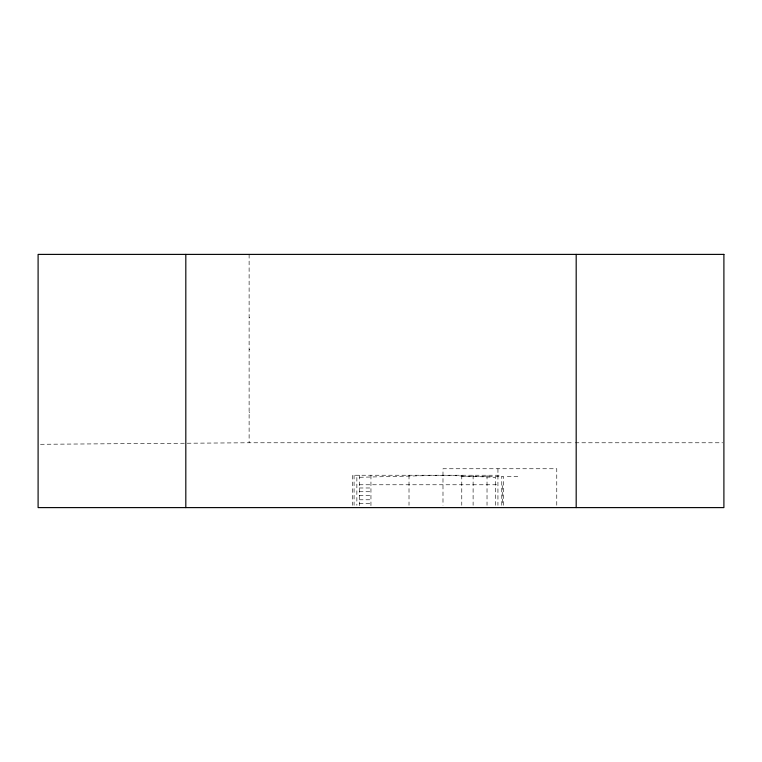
<?xml version="1.0" encoding="UTF-8"?>
<svg xmlns="http://www.w3.org/2000/svg" width="762" height="762" viewBox="0 0 762 762"><rect width="100%" height="100%" fill="white"/><g stroke="black" fill="none" stroke-linecap="round" stroke-linejoin="round"><path stroke-width="0.57" stroke-dasharray="3.81 2.86" d="M501.777 505.292L501.777 476.336M503.415 505.292L503.415 476.336L460.134 476.336L460.134 475.24M40.472 444.284L249.117 442.779L573.967 442.779M249.117 317.678L249.641 317.678M249.117 349.348L249.784 349.348M249.117 412.652L249.784 412.652M575.158 442.779L722.709 442.779M499.081 475.24L352.435 475.24L352.435 505.301M507.302 476.383L520.113 476.383M359.283 484.775L497.938 484.775M359.283 487.985L370.951 487.985M359.283 491.738L370.951 491.738M359.283 495.7L370.951 495.7M359.283 499.786L370.951 499.786M359.283 503.692L370.951 503.692M556.765 505.254L556.765 468.754L442.989 468.754L442.989 505.301M502.691 485.623L502.691 505.292M497.938 468.754L497.938 505.33M495.519 505.282L495.519 477.336L443.37 475.24L356.864 477.336L356.864 505.282M487.023 475.24L487.023 505.301M473.107 475.24L473.107 505.301M461.772 475.24L461.772 505.292M409.013 475.24L409.013 505.292M370.951 475.24L370.951 505.654M359.283 475.24L359.283 505.654M354.073 475.24L354.073 505.301M249.117 254.394L249.117 442.779"/><path stroke-width="1.14" d="M576.186 254.394L576.186 507.606M185.814 254.394L185.814 507.606M723.9 254.394L38.1 254.394L38.1 507.606L723.9 507.606L723.9 254.394"/></g></svg>
